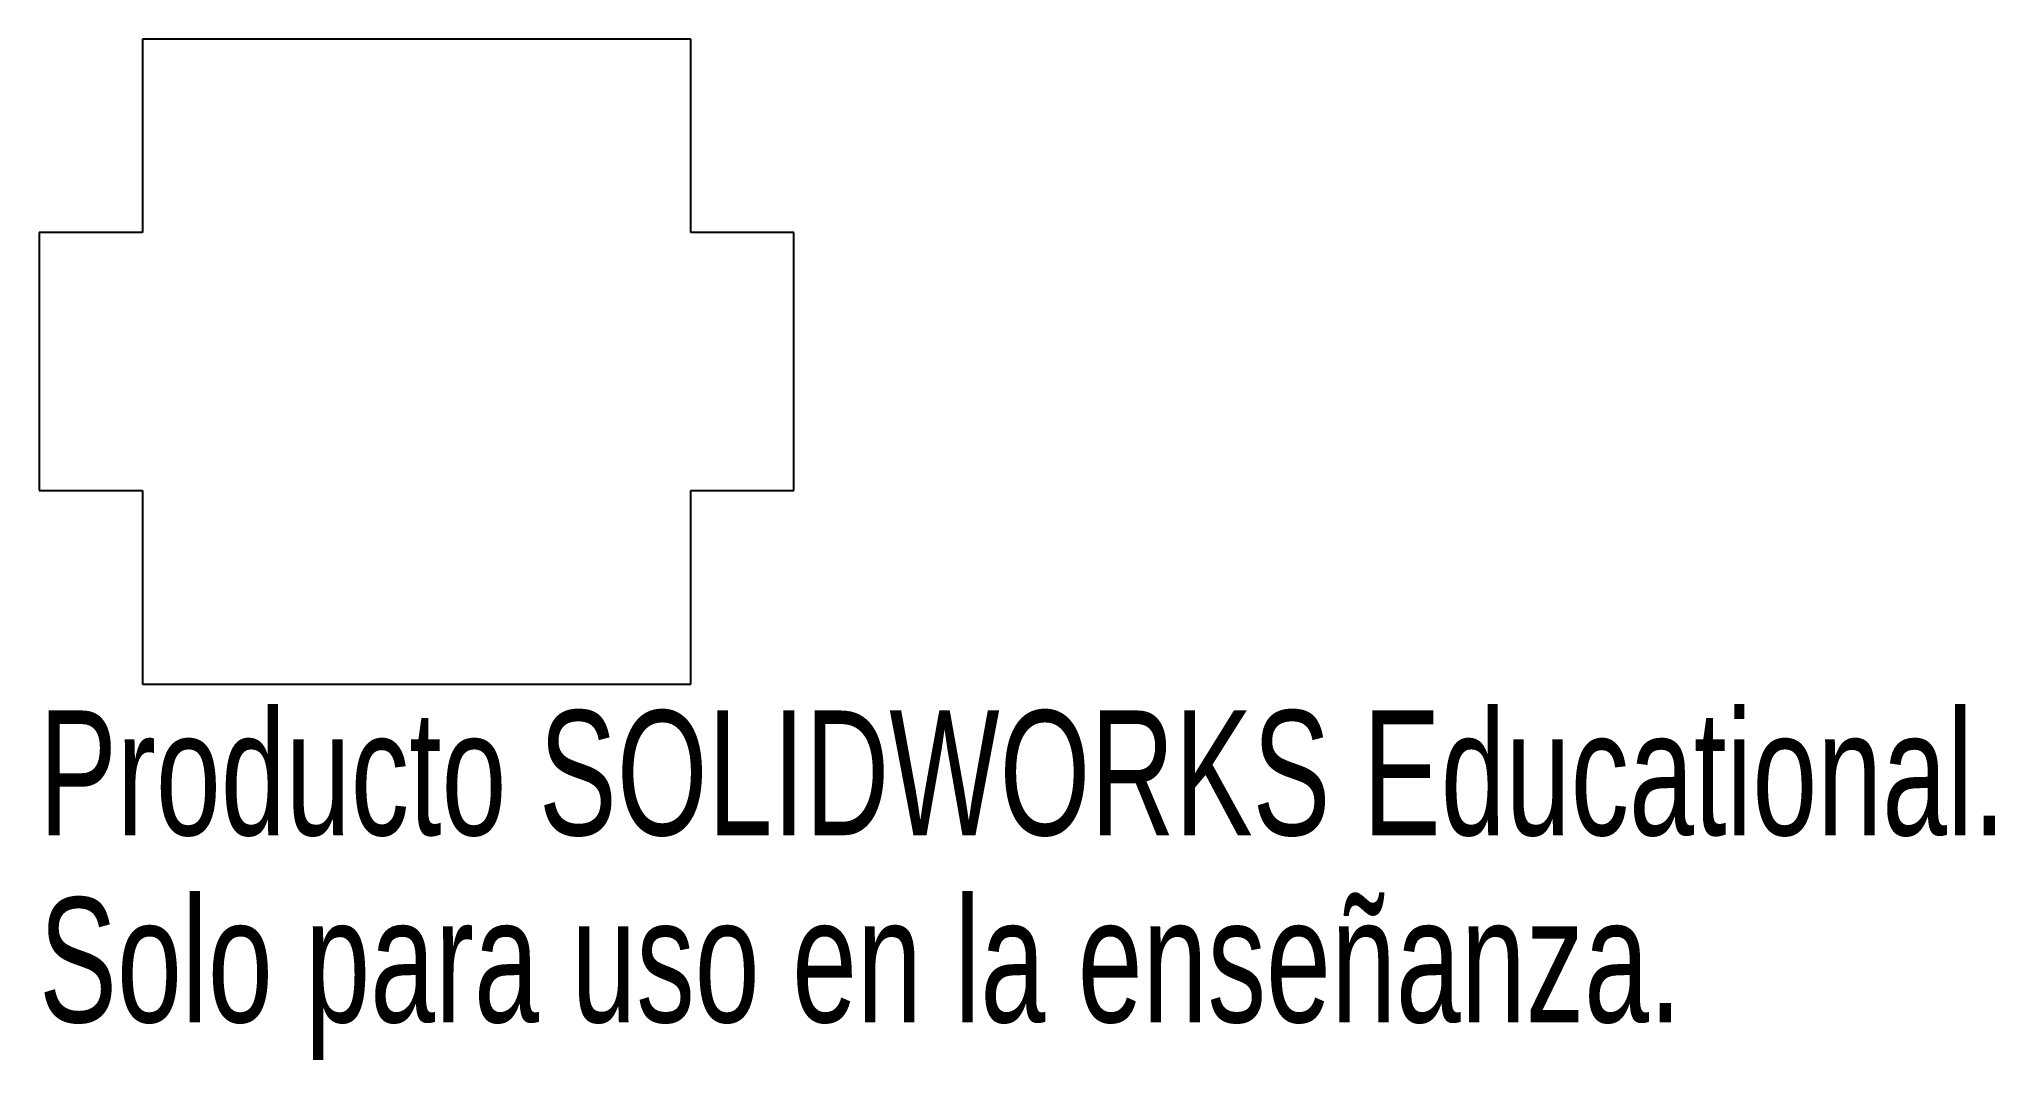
# Model space of a CAD drawing. Header units: millimetres. Extents: x -14.6 to 61.2, y -27.1 to 12.5.
import ezdxf

# ---------------------------------------------------------------- set-up
doc = ezdxf.new("R2010")
doc.units = ezdxf.units.MM
doc.styles.add('SLDTEXTSTYLE0', font='TXT', dxfattribs={"width": 0.7})

msp = doc.modelspace()

# ---------------------------------------------------------------- linework, layer by layer
at = {"color": 7, "linetype": 'Continuous', "lineweight": 25}
for p, q in [((-10.625, 12.5), (-10.625, 5)), ((10.625, 12.5), (-10.625, 12.5)), ((10.625, 5), (10.625, 12.5)), ((-14.625, 5), (-14.625, -5)), ((-10.625, 5), (-14.625, 5)), ((14.625, 5), (10.625, 5)), ((14.625, -5), (14.625, 5)), ((-14.625, -5), (-10.625, -5)), ((-10.625, -5), (-10.625, -12.5)), ((10.625, -5), (14.625, -5)), ((10.625, -12.5), (10.625, -5)), ((-10.625, -12.5), (10.625, -12.5))]:
    msp.add_line(p, q, dxfattribs=at)

# ---------------------------------------------------------------- texts
at = {"color": 7, "linetype": 'Continuous', "char_height": 4.83362, "attachment_point": 1, "style": 'SLDTEXTSTYLE0'}
for s, insert in [('Producto SOLIDWORKS Educational.', (-14.625, -13.52)), ('Solo para uso en la enseñanza.', (-14.625, -20.77))]:
    msp.add_mtext(s, dxfattribs=dict(at, insert=insert))

doc.saveas('drawing.dxf')
